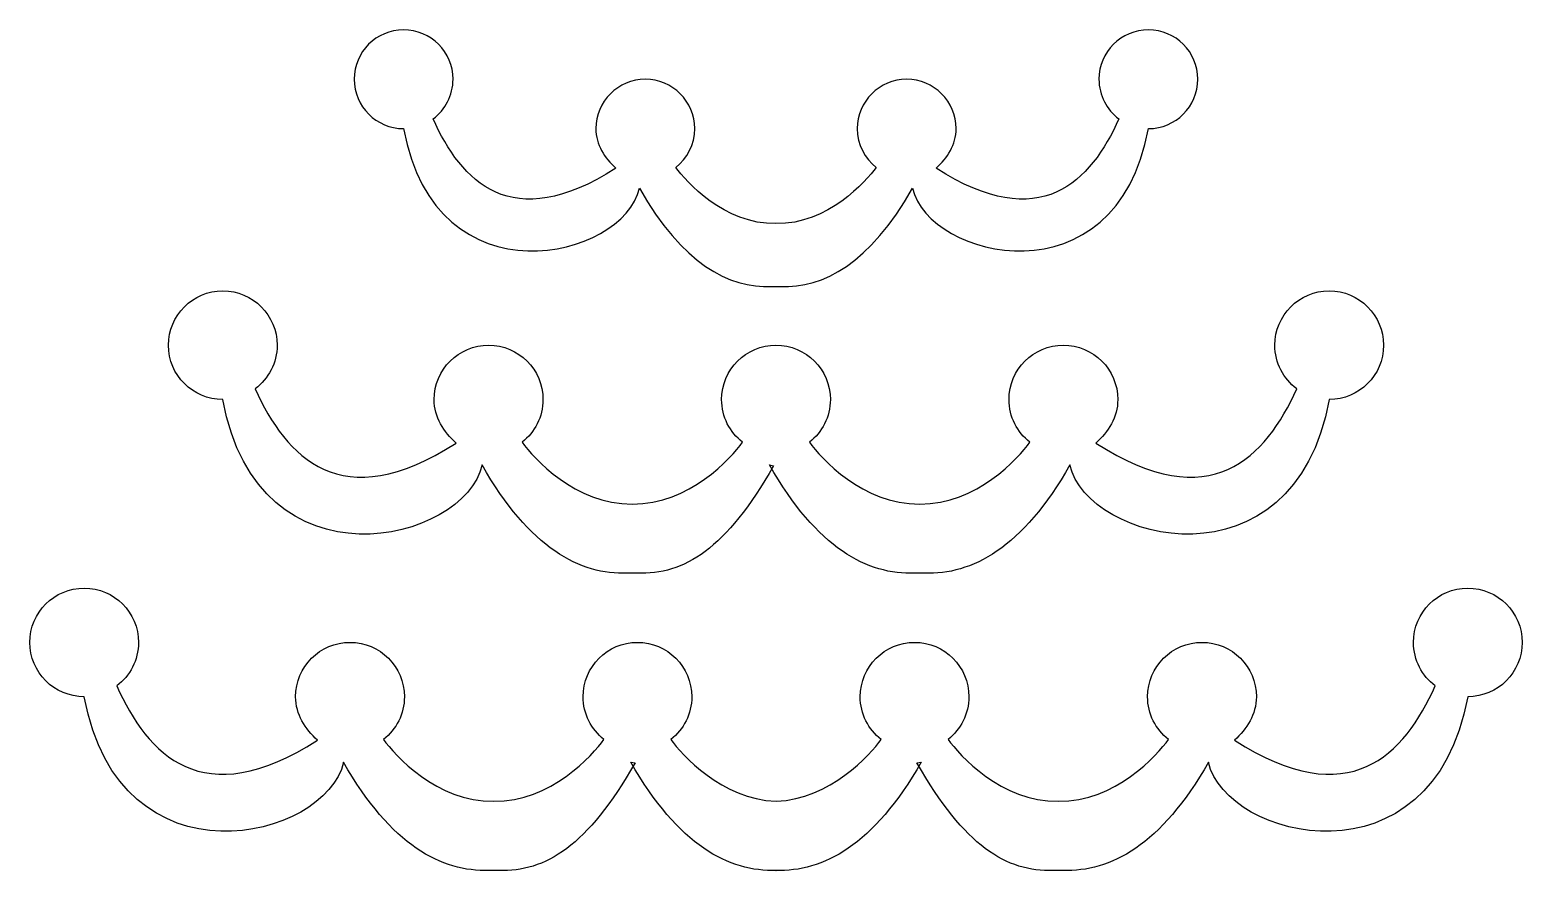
# Model space of a CAD drawing. Header units: centimetres. Extents: x -7.3 to 7.3, y -4.3 to 4.1.
import ezdxf

# ---------------------------------------------------------------- set-up
doc = ezdxf.new("R2010")
doc.units = ezdxf.units.CM
doc.header["$MEASUREMENT"] = 0
doc.layers.add('Camada 1', color=7, linetype='Continuous')

msp = doc.modelspace()

# ---------------------------------------------------------------- linework, layer by layer
at = {"layer": 'Camada 1'}
for points, knots in [([(0, 2.21509), (0.50787, 2.20731), (0.8785, 2.62676), (0.97965, 2.76431), (0.97965, 2.76431), (0.86649, 2.85273), (0.79434, 2.98995), (0.79434, 3.14415), (0.79434, 3.14415), (0.79434, 3.41082), (1.01077, 3.62725), (1.27744, 3.62725), (1.27744, 3.62725), (1.54409, 3.62725), (1.76054, 3.41082), (1.76054, 3.14415), (1.76054, 3.14415), (1.76054, 2.98572), (1.67497, 2.85697), (1.56602, 2.75725), (1.56602, 2.75725), (2.58879, 2.0991), (3.07827, 2.63065), (3.3513, 3.24035), (3.3513, 3.24035), (3.23319, 3.3284), (3.15678, 3.46882), (3.15678, 3.62725), (3.15678, 3.62725), (3.15677, 3.8939), (3.37323, 4.11036), (3.63987, 4.11036), (3.63987, 4.11036), (3.90654, 4.11036), (4.123, 3.8939), (4.123, 3.62726), (4.123, 3.62726), (4.123, 3.36061), (3.90654, 3.14416), (3.63987, 3.14416), (3.63987, 3.14416), (3.32652, 1.42432), (1.48608, 1.86887), (1.33543, 2.56274), (1.33543, 2.56274), (0.91456, 1.82217), (0.46117, 1.58344), (0.04387, 1.60008), (0.04387, 1.60008), (0.04387, 1.60008), (-0.04384, 1.60007), (-0.04384, 1.60007), (-0.04384, 1.60007), (-0.46117, 1.58345), (-0.91456, 1.82216), (-1.3354, 2.56273), (-1.3354, 2.56273), (-1.48605, 1.86883), (-3.3265, 1.42428), (-3.63987, 3.14415), (-3.63987, 3.14415), (-3.90654, 3.14415), (-4.12297, 3.36061), (-4.12297, 3.62725), (-4.12297, 3.62725), (-4.12298, 3.8939), (-3.90655, 4.11036), (-3.63987, 4.11036), (-3.63987, 4.11036), (-3.37319, 4.11036), (-3.15677, 3.8939), (-3.15677, 3.62726), (-3.15677, 3.62726), (-3.15677, 3.46883), (-3.23318, 3.32841), (-3.35129, 3.24036), (-3.35129, 3.24036), (-3.07827, 2.63065), (-2.58879, 2.09911), (-1.56601, 2.75726), (-1.56601, 2.75726), (-1.67494, 2.85701), (-1.76053, 2.98573), (-1.76053, 3.14416), (-1.76053, 3.14416), (-1.76053, 3.41083), (-1.54407, 3.62726), (-1.27743, 3.62726), (-1.27743, 3.62726), (-1.01076, 3.62726), (-0.79433, 3.41083), (-0.79433, 3.14416), (-0.79433, 3.14416), (-0.79433, 2.98996), (-0.86648, 2.85275), (-0.97964, 2.76432), (-0.97964, 2.76432), (-0.8785, 2.62673), (-0.50787, 2.20731), (0, 2.21509)], [0, 0, 0, 0, 0.03846154, 0.03846154, 0.03846154, 0.03846154, 0.07692308, 0.07692308, 0.07692308, 0.07692308, 0.11538462, 0.11538462, 0.11538462, 0.11538462, 0.15384615, 0.15384615, 0.15384615, 0.15384615, 0.19230769, 0.19230769, 0.19230769, 0.19230769, 0.23076923, 0.23076923, 0.23076923, 0.23076923, 0.26923077, 0.26923077, 0.26923077, 0.26923077, 0.30769231, 0.30769231, 0.30769231, 0.30769231, 0.34615385, 0.34615385, 0.34615385, 0.34615385, 0.38461538, 0.38461538, 0.38461538, 0.38461538, 0.42307692, 0.42307692, 0.42307692, 0.42307692, 0.46153846, 0.46153846, 0.46153846, 0.46153846, 0.5, 0.5, 0.5, 0.5, 0.53846154, 0.53846154, 0.53846154, 0.53846154, 0.57692308, 0.57692308, 0.57692308, 0.57692308, 0.61538462, 0.61538462, 0.61538462, 0.61538462, 0.65384615, 0.65384615, 0.65384615, 0.65384615, 0.69230769, 0.69230769, 0.69230769, 0.69230769, 0.73076923, 0.73076923, 0.73076923, 0.73076923, 0.76923077, 0.76923077, 0.76923077, 0.76923077, 0.80769231, 0.80769231, 0.80769231, 0.80769231, 0.84615385, 0.84615385, 0.84615385, 0.84615385, 0.88461538, 0.88461538, 0.88461538, 0.88461538, 0.92307692, 0.92307692, 0.92307692, 0.92307692, 1, 1, 1, 1]), ([(-0.06437, -0.14475), (0.39894, -0.95924), (0.89758, -1.22166), (1.35663, -1.20324), (1.35663, -1.20324), (1.35663, -1.20324), (1.45211, -1.20325), (1.45211, -1.20325), (1.45211, -1.20325), (1.91116, -1.22164), (2.40982, -0.95922), (2.87313, -0.14476), (2.87313, -0.14476), (3.03934, -0.90763), (5.06301, -1.39709), (5.40675, 0.49466), (5.40675, 0.49466), (5.70099, 0.49466), (5.93867, 0.73268), (5.93867, 1.02621), (5.93867, 1.02621), (5.93867, 1.31902), (5.70102, 1.55741), (5.40675, 1.55741), (5.40675, 1.55741), (5.11394, 1.55741), (4.87626, 1.31905), (4.87626, 1.02621), (4.87626, 1.02621), (4.87626, 0.85185), (4.96042, 0.69731), (5.08986, 0.60073), (5.08986, 0.60073), (4.78927, -0.07015), (4.25166, -0.6544), (3.12633, 0.06953), (3.12633, 0.06953), (3.24658, 0.17917), (3.34064, 0.32062), (3.34064, 0.49464), (3.34064, 0.49464), (3.34064, 0.78817), (3.10228, 1.02619), (2.80872, 1.02619), (2.80872, 1.02619), (2.51591, 1.02619), (2.27754, 0.78817), (2.27754, 0.49464), (2.27754, 0.49464), (2.27754, 0.32523), (2.35747, 0.17423), (2.48196, 0.07731), (2.48196, 0.07731), (2.37091, -0.0744), (1.96279, -0.53557), (1.40471, -0.5271), (1.40471, -0.5271), (0.84594, -0.53557), (0.43779, -0.07442), (0.32674, 0.07731), (0.32674, 0.07731), (0.45123, 0.17423), (0.53118, 0.32522), (0.53118, 0.49464), (0.53118, 0.49464), (0.53118, 0.78817), (0.29279, 1.02619), (-0.00002, 1.02619), (-0.00002, 1.02619), (-0.29283, 1.02619), (-0.53122, 0.78817), (-0.53122, 0.49464), (-0.53122, 0.49464), (-0.53122, 0.32523), (-0.45129, 0.17423), (-0.3268, 0.07731), (-0.3268, 0.07731), (-0.43785, -0.0744), (-0.84599, -0.53557), (-1.40477, -0.5271), (-1.40477, -0.5271), (-1.96286, -0.53557), (-2.37098, -0.07442), (-2.48202, 0.07731), (-2.48202, 0.07731), (-2.35753, 0.17423), (-2.2776, 0.32522), (-2.2776, 0.49464), (-2.2776, 0.49464), (-2.2776, 0.78817), (-2.51596, 1.02619), (-2.8088, 1.02619), (-2.8088, 1.02619), (-3.10233, 1.02619), (-3.34072, 0.78817), (-3.34072, 0.49464), (-3.34072, 0.49464), (-3.34072, 0.32062), (-3.24663, 0.17918), (-3.12641, 0.06953), (-3.12641, 0.06953), (-4.25176, -0.6544), (-4.78932, -0.07017), (-5.08994, 0.60073), (-5.08994, 0.60073), (-4.96051, 0.69728), (-4.87634, 0.85185), (-4.87634, 1.02621), (-4.87634, 1.02621), (-4.87634, 1.31902), (-5.11399, 1.55741), (-5.40683, 1.55741), (-5.40683, 1.55741), (-5.70107, 1.55741), (-5.93875, 1.31905), (-5.93875, 1.02621), (-5.93875, 1.02621), (-5.93875, 0.73265), (-5.7011, 0.49466), (-5.40683, 0.49466), (-5.40683, 0.49466), (-5.06308, -1.39708), (-3.03942, -0.90763), (-2.87321, -0.14476), (-2.87321, -0.14476), (-2.40992, -0.95925), (-1.91126, -1.22167), (-1.45221, -1.20325), (-1.45221, -1.20325), (-1.45221, -1.20325), (-1.3567, -1.20325), (-1.3567, -1.20325), (-1.3567, -1.20325), (-0.89765, -1.22164), (-0.4867, -0.96632), (-0.02339, -0.15217), (-0.02339, -0.15217), (-0.02339, -0.15217), (-0.06437, -0.14475), (-0.06437, -0.14475)], [0, 0, 0, 0, 0.02777778, 0.02777778, 0.02777778, 0.02777778, 0.05555556, 0.05555556, 0.05555556, 0.05555556, 0.08333333, 0.08333333, 0.08333333, 0.08333333, 0.11111111, 0.11111111, 0.11111111, 0.11111111, 0.13888889, 0.13888889, 0.13888889, 0.13888889, 0.16666667, 0.16666667, 0.16666667, 0.16666667, 0.19444444, 0.19444444, 0.19444444, 0.19444444, 0.22222222, 0.22222222, 0.22222222, 0.22222222, 0.25, 0.25, 0.25, 0.25, 0.27777778, 0.27777778, 0.27777778, 0.27777778, 0.30555556, 0.30555556, 0.30555556, 0.30555556, 0.33333333, 0.33333333, 0.33333333, 0.33333333, 0.36111111, 0.36111111, 0.36111111, 0.36111111, 0.38888889, 0.38888889, 0.38888889, 0.38888889, 0.41666667, 0.41666667, 0.41666667, 0.41666667, 0.44444444, 0.44444444, 0.44444444, 0.44444444, 0.47222222, 0.47222222, 0.47222222, 0.47222222, 0.5, 0.5, 0.5, 0.5, 0.52777778, 0.52777778, 0.52777778, 0.52777778, 0.55555556, 0.55555556, 0.55555556, 0.55555556, 0.58333333, 0.58333333, 0.58333333, 0.58333333, 0.61111111, 0.61111111, 0.61111111, 0.61111111, 0.63888889, 0.63888889, 0.63888889, 0.63888889, 0.66666667, 0.66666667, 0.66666667, 0.66666667, 0.69444444, 0.69444444, 0.69444444, 0.69444444, 0.72222222, 0.72222222, 0.72222222, 0.72222222, 0.75, 0.75, 0.75, 0.75, 0.77777778, 0.77777778, 0.77777778, 0.77777778, 0.80555556, 0.80555556, 0.80555556, 0.80555556, 0.83333333, 0.83333333, 0.83333333, 0.83333333, 0.86111111, 0.86111111, 0.86111111, 0.86111111, 0.88888889, 0.88888889, 0.88888889, 0.88888889, 0.91666667, 0.91666667, 0.91666667, 0.91666667, 0.94444444, 0.94444444, 0.94444444, 0.94444444, 1, 1, 1, 1]), ([(-0.00212, -4.10943), (0.45696, -4.12779), (0.95559, -3.86538), (1.4189, -3.05128), (1.4189, -3.05128), (1.4189, -3.05128), (1.37786, -3.05834), (1.37786, -3.05834), (1.37786, -3.05834), (1.84115, -3.87249), (2.2521, -4.12781), (2.71117, -4.10945), (2.71117, -4.10945), (2.71117, -4.10945), (2.80665, -4.10946), (2.80665, -4.10946), (2.80665, -4.10946), (3.26573, -4.12782), (3.76436, -3.86541), (4.22767, -3.05131), (4.22767, -3.05131), (4.39388, -3.81379), (6.41755, -4.30324), (6.76129, -2.41189), (6.76129, -2.41189), (7.05553, -2.41189), (7.29321, -2.1735), (7.29321, -1.87997), (7.29321, -1.87997), (7.29321, -1.58716), (7.05556, -1.34879), (6.76129, -1.34879), (6.76129, -1.34879), (6.46848, -1.34879), (6.2308, -1.58715), (6.2308, -1.87997), (6.2308, -1.87997), (6.2308, -2.05399), (6.31499, -2.2089), (6.4444, -2.30579), (6.4444, -2.30579), (6.14381, -2.97635), (5.60623, -3.5606), (4.48087, -2.83631), (4.48087, -2.83631), (4.60112, -2.72738), (4.69521, -2.58591), (4.69521, -2.41192), (4.69521, -2.41192), (4.69521, -2.11765), (4.45682, -1.88), (4.16329, -1.88), (4.16329, -1.88), (3.87045, -1.88), (3.63209, -2.11765), (3.63209, -2.41192), (3.63209, -2.41192), (3.63209, -2.58096), (3.71202, -2.73162), (3.83651, -2.82922), (3.83651, -2.82922), (3.72549, -2.98059), (3.31734, -3.44176), (2.75926, -3.43326), (2.75926, -3.43326), (2.20049, -3.44175), (1.79237, -2.98058), (1.68132, -2.82922), (1.68132, -2.82922), (1.80581, -2.73162), (1.88574, -2.58093), (1.88574, -2.41192), (1.88574, -2.41192), (1.88574, -2.11765), (1.64738, -1.88), (1.35454, -1.88), (1.35454, -1.88), (1.06173, -1.88), (0.82336, -2.11765), (0.82336, -2.41192), (0.82336, -2.41192), (0.82336, -2.58096), (0.90329, -2.73162), (1.02778, -2.82922), (1.02778, -2.82922), (0.92028, -2.97635), (0.53267, -3.41416), (0.00003, -3.43326), (0.00003, -3.43326), (-0.53258, -3.41416), (-0.92019, -2.97632), (-1.02769, -2.82922), (-1.02769, -2.82922), (-0.9032, -2.73162), (-0.82327, -2.58093), (-0.82327, -2.41192), (-0.82327, -2.41192), (-0.82327, -2.11765), (-1.06163, -1.88), (-1.35447, -1.88), (-1.35447, -1.88), (-1.64728, -1.88), (-1.88567, -2.11765), (-1.88567, -2.41192), (-1.88567, -2.41192), (-1.88567, -2.58096), (-1.80574, -2.73162), (-1.68125, -2.82922), (-1.68125, -2.82922), (-1.7923, -2.98059), (-2.20044, -3.44176), (-2.75922, -3.43326), (-2.75922, -3.43326), (-3.31731, -3.44175), (-3.72543, -2.98058), (-3.83647, -2.82922), (-3.83647, -2.82922), (-3.71198, -2.73162), (-3.63205, -2.58093), (-3.63205, -2.41192), (-3.63205, -2.41192), (-3.63205, -2.11765), (-3.87041, -1.88), (-4.16325, -1.88), (-4.16325, -1.88), (-4.45681, -1.88), (-4.69517, -2.11765), (-4.69517, -2.41192), (-4.69517, -2.41192), (-4.69517, -2.58591), (-4.60111, -2.72738), (-4.48086, -2.83631), (-4.48086, -2.83631), (-5.60621, -3.56061), (-6.14377, -2.97635), (-6.44439, -2.30579), (-6.44439, -2.30579), (-6.31496, -2.2089), (-6.23079, -2.05399), (-6.23079, -1.87997), (-6.23079, -1.87997), (-6.23079, -1.58716), (-6.46844, -1.34879), (-6.76128, -1.34879), (-6.76128, -1.34879), (-7.05554, -1.34877), (-7.29319, -1.5871), (-7.29319, -1.87994), (-7.29319, -1.87994), (-7.29319, -2.1735), (-7.05554, -2.41186), (-6.76127, -2.41186), (-6.76127, -2.41186), (-6.41752, -4.30321), (-4.39386, -3.81375), (-4.22765, -3.05128), (-4.22765, -3.05128), (-3.76434, -3.8654), (-3.26568, -4.12782), (-2.80663, -4.10943), (-2.80663, -4.10943), (-2.80663, -4.10943), (-2.71113, -4.10943), (-2.71113, -4.10943), (-2.71113, -4.10943), (-2.25208, -4.12779), (-1.84113, -3.87247), (-1.37784, -3.05832), (-1.37784, -3.05832), (-1.37784, -3.05832), (-1.41885, -3.05126), (-1.41885, -3.05126), (-1.41885, -3.05126), (-0.95556, -3.86538), (-0.4569, -4.1278), (0.00215, -4.10941), (0.00215, -4.10941), (0.00215, -4.10941), (-0.00212, -4.1094), (-0.00212, -4.1094), (-0.00212, -4.1094), (-0.00212, -4.1094), (-0.00212, -4.10943), (-0.00212, -4.10943)], [0, 0, 0, 0, 0.0212766, 0.0212766, 0.0212766, 0.0212766, 0.04255319, 0.04255319, 0.04255319, 0.04255319, 0.06382979, 0.06382979, 0.06382979, 0.06382979, 0.08510638, 0.08510638, 0.08510638, 0.08510638, 0.10638298, 0.10638298, 0.10638298, 0.10638298, 0.12765957, 0.12765957, 0.12765957, 0.12765957, 0.14893617, 0.14893617, 0.14893617, 0.14893617, 0.17021277, 0.17021277, 0.17021277, 0.17021277, 0.19148936, 0.19148936, 0.19148936, 0.19148936, 0.21276596, 0.21276596, 0.21276596, 0.21276596, 0.23404255, 0.23404255, 0.23404255, 0.23404255, 0.25531915, 0.25531915, 0.25531915, 0.25531915, 0.27659574, 0.27659574, 0.27659574, 0.27659574, 0.29787234, 0.29787234, 0.29787234, 0.29787234, 0.31914894, 0.31914894, 0.31914894, 0.31914894, 0.34042553, 0.34042553, 0.34042553, 0.34042553, 0.36170213, 0.36170213, 0.36170213, 0.36170213, 0.38297872, 0.38297872, 0.38297872, 0.38297872, 0.40425532, 0.40425532, 0.40425532, 0.40425532, 0.42553191, 0.42553191, 0.42553191, 0.42553191, 0.44680851, 0.44680851, 0.44680851, 0.44680851, 0.46808511, 0.46808511, 0.46808511, 0.46808511, 0.4893617, 0.4893617, 0.4893617, 0.4893617, 0.5106383, 0.5106383, 0.5106383, 0.5106383, 0.53191489, 0.53191489, 0.53191489, 0.53191489, 0.55319149, 0.55319149, 0.55319149, 0.55319149, 0.57446809, 0.57446809, 0.57446809, 0.57446809, 0.59574468, 0.59574468, 0.59574468, 0.59574468, 0.61702128, 0.61702128, 0.61702128, 0.61702128, 0.63829787, 0.63829787, 0.63829787, 0.63829787, 0.65957447, 0.65957447, 0.65957447, 0.65957447, 0.68085106, 0.68085106, 0.68085106, 0.68085106, 0.70212766, 0.70212766, 0.70212766, 0.70212766, 0.72340426, 0.72340426, 0.72340426, 0.72340426, 0.74468085, 0.74468085, 0.74468085, 0.74468085, 0.76595745, 0.76595745, 0.76595745, 0.76595745, 0.78723404, 0.78723404, 0.78723404, 0.78723404, 0.80851064, 0.80851064, 0.80851064, 0.80851064, 0.82978723, 0.82978723, 0.82978723, 0.82978723, 0.85106383, 0.85106383, 0.85106383, 0.85106383, 0.87234043, 0.87234043, 0.87234043, 0.87234043, 0.89361702, 0.89361702, 0.89361702, 0.89361702, 0.91489362, 0.91489362, 0.91489362, 0.91489362, 0.93617021, 0.93617021, 0.93617021, 0.93617021, 0.95744681, 0.95744681, 0.95744681, 0.95744681, 1, 1, 1, 1])]:
    msp.add_open_spline(points, degree=3, knots=knots, dxfattribs=at)

doc.saveas('drawing.dxf')
